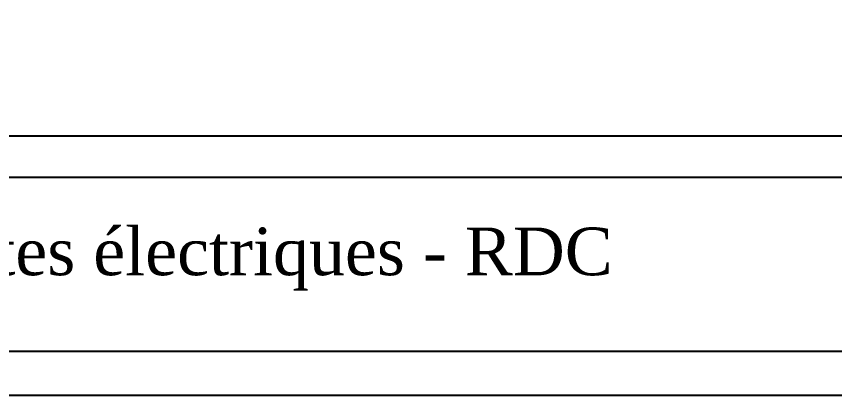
# Model space of a CAD drawing. Header units: millimetres. Extents: x 61345 to 69644, y 9491 to 29385.
# Drawn here: x 65326 to 66529, y 15770 to 16327 of the extents above; entities that cross this region are included whole.
import ezdxf

# ---------------------------------------------------------------- set-up
doc = ezdxf.new("R2010")
doc.units = ezdxf.units.MM
doc.layers.add('TEXTE', color=7, linetype='Continuous')
doc.styles.add('CARTOUCHE', font='verdana.ttf')

msp = doc.modelspace()

# ---------------------------------------------------------------- linework, layer by layer
msp.add_lwpolyline([(68315.8, 19761.3), (68315.8, 15770.3), (62725.8, 15770.3), (62725.8, 19761.3)], close=True)
for points in [[(68250.8, 16151.3), (62790.8, 16151.3)], [(63152.2, 16091.3), (67438.4, 16091.3)], [(67438.4, 15835.3), (63152.2, 15835.3)], [(67438.4, 15835.3), (63157.5, 15835.3)]]:
    msp.add_lwpolyline(points)

# ---------------------------------------------------------------- texts
at = {"layer": 'TEXTE', "insert": (64708.3, 16017.2), "char_height": 70, "width": 1999.9, "attachment_point": 1, "style": 'CARTOUCHE'}
msp.add_mtext('{\\fTimes New Roman|b0|i0|c0|p18;Plan des attentes électriques - RDC}', dxfattribs=at)

doc.saveas('drawing.dxf')
